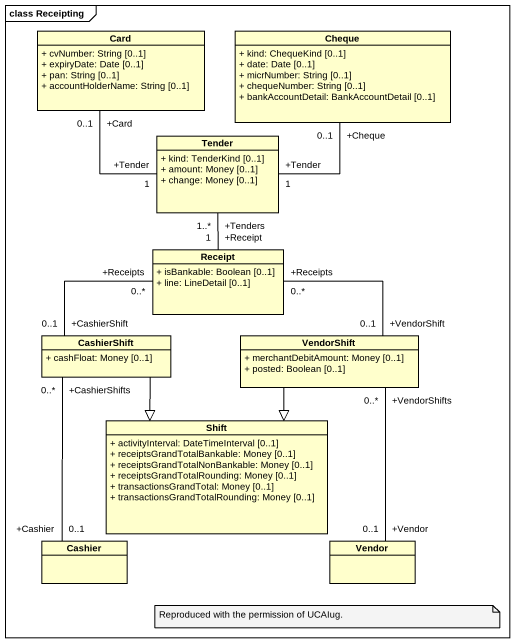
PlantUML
@startuml
mainframe class Receipting
hide circle
hide empty members
skinparam classAttributeIconSize 0
class "Card" as Card_ {
  + cvNumber: String [0..1]
  + expiryDate: Date [0..1]
  + pan: String [0..1]
  + accountHolderName: String [0..1]
}
class Cheque {
  + kind: ChequeKind [0..1]
  + date: Date [0..1]
  + micrNumber: String [0..1]
  + chequeNumber: String [0..1]
  + bankAccountDetail: BankAccountDetail [0..1]
}
class Tender {
  + kind: TenderKind [0..1]
  + amount: Money [0..1]
  + change: Money [0..1]
}
class Receipt {
  + isBankable: Boolean [0..1]
  + line: LineDetail [0..1]
}
class CashierShift {
  + cashFloat: Money [0..1]
}
class VendorShift {
  + merchantDebitAmount: Money [0..1]
  + posted: Boolean [0..1]
}
class Shift {
  + activityInterval: DateTimeInterval [0..1]
  + receiptsGrandTotalBankable: Money [0..1]
  + receiptsGrandTotalNonBankable: Money [0..1]
  + receiptsGrandTotalRounding: Money [0..1]
  + transactionsGrandTotal: Money [0..1]
  + transactionsGrandTotalRounding: Money [0..1]
}
class Cashier
class Vendor
Card_ "+Card\n0..1" -- "+Tender\n1" Tender
Cheque "+Cheque\n0..1" -- "+Tender\n1" Tender
Tender "+Tenders\n1..*" -- "+Receipt\n1" Receipt
CashierShift "+CashierShift\n0..1" -up- "+Receipts\n0..*" Receipt
CashierShift --|> Shift
VendorShift "+VendorShift\n0..1" -up- "+Receipts\n0..*" Receipt
VendorShift --|> Shift
Cashier "+Cashier\n0..1" -up- "+CashierShifts\n0..*" CashierShift
Vendor "+Vendor\n0..1" -up- "+VendorShifts\n0..*" VendorShift
note as N1
  Reproduced with the permission of UCAIug.
end note
@enduml
